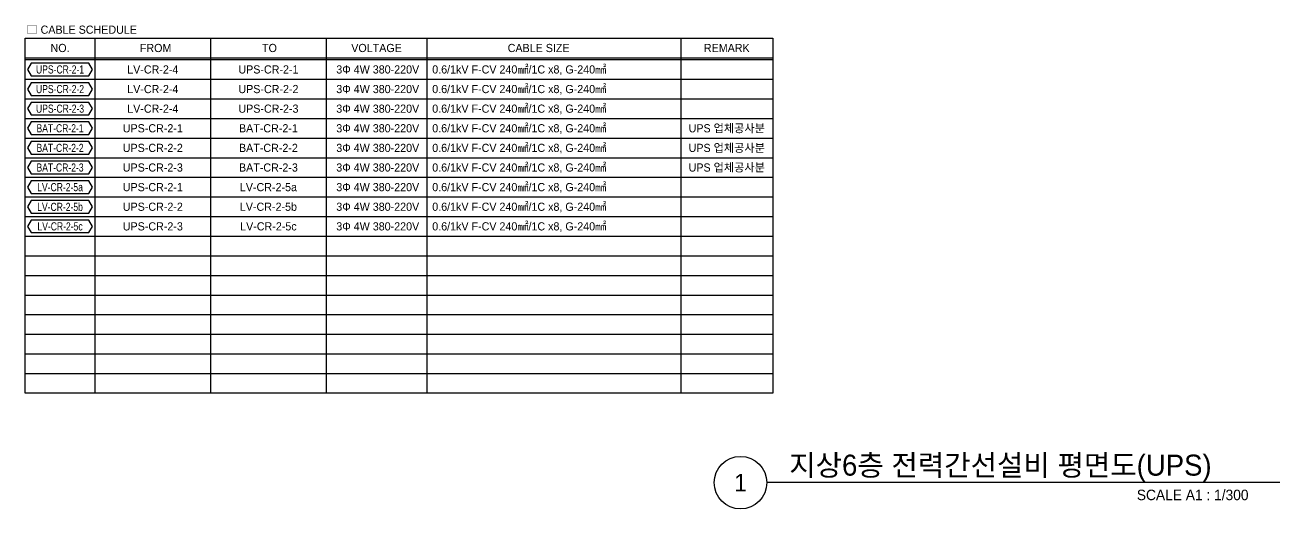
# Model space of a CAD drawing. Header units: millimetres. Extents: x 28900 to 374393, y -351975 to 838289.
# Drawn here: x 28900 to 136247, y 721650 to 763091 of the extents above; entities that cross this region are included whole.
import ezdxf
from ezdxf.enums import TextEntityAlignment as Align

# ---------------------------------------------------------------- set-up
doc = ezdxf.new("R2010")
doc.units = ezdxf.units.MM
doc.header["$LTSCALE"] = 150
for name, color, linetype in [('-----26 Electrical Cable Tray_HV_발전기 B', 103, 'Continuous'), ('-----29 Cable Schedule', 1, 'Continuous'), ('-----29 Indicator', 1, 'Continuous'), ('-----29 주기', 1, 'Continuous'), ('-----30 Text', 2, 'Continuous'), ('-----41 Drawing Title', 2, 'Continuous')]:
    doc.layers.add(name, color=color, linetype=linetype)
doc.styles.add('ELEC', font='Dotum.ttf')

msp = doc.modelspace()

# ---------------------------------------------------------------- linework, layer by layer
at = {"layer": '-----41 Drawing Title', "color": 7}
msp.add_line((136247, 723900), (92353, 723900), dxfattribs=at)
msp.add_circle((90103, 723900), 2250, dxfattribs=at)

# ---------------------------------------------------------------- texts
at = {"layer": '-----41 Drawing Title', "color": 2, "style": 'ELEC'}
msp.add_text('지상6층 전력간선설비 평면도(UPS)', height=1800, dxfattribs=at).set_placement((94270, 724500))
at = {"layer": '-----41 Drawing Title', "color": 7, "style": 'ELEC'}
msp.add_text('1', height=1500, dxfattribs=at).set_placement((90103, 723900), align=Align.MIDDLE)
at = {"layer": '-----41 Drawing Title', "style": 'ELEC'}
msp.add_text('SCALE A1 : 1/300', height=900, dxfattribs=at).set_placement((133562, 722400), align=Align.RIGHT)

# ---------------------------------------------------------------- wipeouts: each hides what was drawn before it
at = {"color": 3}
msp.add_wipeout([(28900, 761968), (92854, 761968), (92854, 731572), (28900, 731572)], dxfattribs=at).dxf.layer = '-----26 Electrical Cable Tray_HV_발전기 B'

# ---------------------------------------------------------------- next in the draw order: linework, layer by layer
at = {"layer": '-----29 Cable Schedule'}
for p, q in [((34880, 761968), (34880, 760132)), ((44771, 761968), (44771, 760132)), ((54663, 761968), (54663, 760132)), ((63274, 761968), (63274, 760132)), ((85004, 761968), (85004, 760132))]:
    msp.add_line(p, q, dxfattribs=at)
at = {"layer": '-----29 Cable Schedule', "color": 3}
for p, q in [((28900, 760288), (92854, 760288)), ((28900, 760132), (92854, 760132))]:
    msp.add_line(p, q, dxfattribs=at)
at = {"layer": '-----29 Cable Schedule', "color": 1}
for p, q in [((34880, 760132), (34880, 731572)), ((44771, 760132), (44771, 731572)), ((54663, 760132), (54663, 731572)), ((63274, 760132), (63274, 731572)), ((85004, 760132), (85004, 731572)), ((28900, 758452), (92854, 758452)), ((28900, 756772), (92854, 756772)), ((28900, 755092), (92854, 755092)), ((28900, 753412), (92854, 753412)), ((28900, 751732), (92854, 751732)), ((28900, 750052), (92854, 750052)), ((28900, 748372), (92854, 748372)), ((28900, 746692), (92854, 746692)), ((28900, 745012), (92854, 745012)), ((28900, 743332), (92854, 743332)), ((28900, 741652), (92854, 741652)), ((28900, 739972), (92854, 739972)), ((28900, 738292), (92854, 738292)), ((28900, 736612), (92854, 736612)), ((28900, 734932), (92854, 734932)), ((28900, 733252), (92854, 733252))]:
    msp.add_line(p, q, dxfattribs=at)
at = {"layer": '-----29 Cable Schedule', "color": 3}
msp.add_lwpolyline([(28900, 761968), (92854, 761968), (92854, 731572), (28900, 731572)], close=True, dxfattribs=at)
at = {"layer": '-----29 주기'}
for points in [[(29420, 759831), (29109, 759292), (29420, 758753), (34359, 758753), (34671, 759292), (34359, 759831)], [(29420, 758151), (29109, 757612), (29420, 757073), (34359, 757073), (34671, 757612), (34359, 758151)], [(29420, 756471), (29109, 755932), (29420, 755393), (34359, 755393), (34671, 755932), (34359, 756471)], [(29420, 754791), (29109, 754252), (29420, 753713), (34359, 753713), (34671, 754252), (34359, 754791)], [(29420, 753111), (29109, 752572), (29420, 752033), (34359, 752033), (34671, 752572), (34359, 753111)], [(29420, 751431), (29109, 750892), (29420, 750353), (34359, 750353), (34671, 750892), (34359, 751431)], [(29420, 749751), (29109, 749212), (29420, 748673), (34359, 748673), (34671, 749212), (34359, 749751)], [(29420, 748071), (29109, 747532), (29420, 746993), (34359, 746993), (34671, 747532), (34359, 748071)], [(29420, 746391), (29109, 745852), (29420, 745313), (34359, 745313), (34671, 745852), (34359, 746391)]]:
    msp.add_lwpolyline(points, close=True, dxfattribs=at)

# ---------------------------------------------------------------- next in the draw order: texts
at = {"layer": '-----29 Indicator', "color": 2, "linetype": 'Continuous', "style": 'ELEC'}
msp.add_text('□ CABLE SCHEDULE', height=700, dxfattribs=at).set_placement((29016, 762696), align=Align.MIDDLE_LEFT)
at = {"layer": '-----30 Text', "style": 'ELEC'}
msp.add_text('NO.', height=700, dxfattribs=at).set_placement((31890, 761128), align=Align.MIDDLE)
for s, p in [('FROM', (40066, 761128)), ('TO', (49806, 761128)), ('VOLTAGE', (58966, 761128)), ('CABLE SIZE', (72831, 761128)), ('REMARK', (88929, 761128))]:
    msp.add_text(s, height=700, dxfattribs=at).set_placement(p, align=Align.MIDDLE_CENTER)
at = {"layer": '-----30 Text', "linetype": 'Continuous', "style": 'ELEC', "width": 0.8}
for s, p in [('UPS-CR-2-1', (31890, 759292)), ('UPS-CR-2-2', (31890, 757612)), ('UPS-CR-2-3', (31890, 755932)), ('BAT-CR-2-1', (31890, 754252)), ('BAT-CR-2-2', (31890, 752572)), ('BAT-CR-2-3', (31890, 750892)), ('LV-CR-2-5a', (31890, 749212)), ('LV-CR-2-5b', (31890, 747532)), ('LV-CR-2-5c', (31890, 745852))]:
    msp.add_text(s, height=700, dxfattribs=at).set_placement(p, align=Align.MIDDLE)
at = {"layer": '-----30 Text', "color": 3, "style": 'ELEC'}
for s, p in [('LV-CR-2-4', (39826, 759292)), ('UPS-CR-2-1', (49717, 759292)), ('3Φ 4W 380-220V', (59068, 759292)), ('LV-CR-2-4', (39826, 757612)), ('UPS-CR-2-2', (49717, 757612)), ('3Φ 4W 380-220V', (59068, 757612)), ('LV-CR-2-4', (39826, 755932)), ('UPS-CR-2-3', (49717, 755932)), ('3Φ 4W 380-220V', (59068, 755932)), ('UPS-CR-2-1', (39826, 749212)), ('LV-CR-2-5a', (49717, 749212)), ('3Φ 4W 380-220V', (59068, 749212)), ('UPS-CR-2-2', (39826, 747532)), ('LV-CR-2-5b', (49717, 747532)), ('3Φ 4W 380-220V', (59068, 747532)), ('UPS-CR-2-3', (39826, 745852)), ('LV-CR-2-5c', (49717, 745852)), ('3Φ 4W 380-220V', (59068, 745852))]:
    msp.add_text(s, height=700, dxfattribs=at).set_placement(p, align=Align.MIDDLE_CENTER)
for p in [(63731, 759292), (63731, 757612), (63731, 755932), (63731, 749212), (63731, 747532), (63731, 745852)]:
    msp.add_text('0.6/1kV F-CV 240㎟/1C x8, G-240㎟', height=700, dxfattribs=at).set_placement(p, align=Align.MIDDLE_LEFT)
at = {"layer": '-----30 Text', "color": 11, "style": 'ELEC'}
for p in [(63731, 754252), (63731, 752572), (63731, 750892)]:
    msp.add_text('0.6/1kV F-CV 240㎟/1C x8, G-240㎟', height=700, dxfattribs=at).set_placement(p, align=Align.MIDDLE_LEFT)
for s, p in [('UPS 업체공사분', (88929, 754252)), ('UPS-CR-2-1', (39826, 754252)), ('BAT-CR-2-1', (49717, 754252)), ('3Φ 4W 380-220V', (59068, 754252)), ('UPS-CR-2-2', (39826, 752572)), ('BAT-CR-2-2', (49717, 752572)), ('3Φ 4W 380-220V', (59068, 752572)), ('UPS 업체공사분', (88929, 752572)), ('UPS-CR-2-3', (39826, 750892)), ('BAT-CR-2-3', (49717, 750892)), ('3Φ 4W 380-220V', (59068, 750892)), ('UPS 업체공사분', (88929, 750892))]:
    msp.add_text(s, height=700, dxfattribs=at).set_placement(p, align=Align.MIDDLE_CENTER)

doc.saveas('drawing.dxf')
